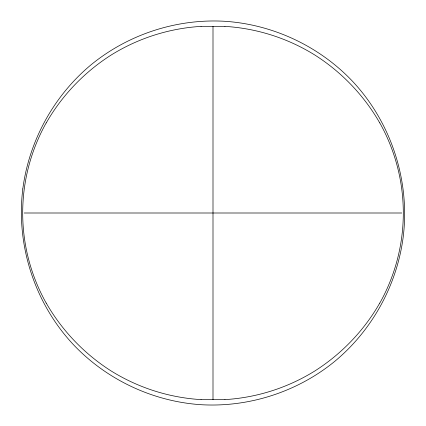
<?xml version="1.0" encoding="UTF-8"?>
<svg xmlns="http://www.w3.org/2000/svg" width="426" height="426" viewBox="0 0 426 426"><rect width="100%" height="100%" fill="white"/><g stroke="black" fill="none" stroke-linecap="round" stroke-linejoin="round"><path stroke-width="0.64" d="M46.248 122.912C61.967 95.445 84.353 72.106 111.037 55.108A192.584 192.584 0 0 1 201.051 26.385M379.752 303.088C364.033 330.555 341.647 353.894 314.963 370.892A192.584 192.584 0 0 1 224.949 399.615M201.051 26.369L224.949 26.369M24.207 213L401.793 213M201.051 399.631L224.949 399.631M379.752 122.912C364.033 95.445 341.647 72.106 314.963 55.108A192.584 192.584 0 0 0 224.949 26.385M46.248 303.088C61.967 330.555 84.353 353.894 111.037 370.892A192.584 192.584 0 0 0 201.051 399.615M213 26.369L213 399.631M379.79 122.89A184.383 184.383 0 0 1 379.79 303.11M46.21 303.11A184.383 184.383 0 0 1 46.21 122.89M22.812 188.926C15.805 244.961 34.676 303.237 73.256 344.485C106.42 379.609 152.764 401.478 200.965 404.7C249.178 407.554 297.896 391.68 335.193 360.998C372.308 329.996 396.957 285.021 403.188 237.074C410.195 181.039 391.324 122.763 352.744 81.515C319.58 46.391 273.236 24.522 225.035 21.3C176.822 18.446 128.104 34.32 90.807 65.002C53.692 96.004 29.043 140.979 22.812 188.926"/></g></svg>
